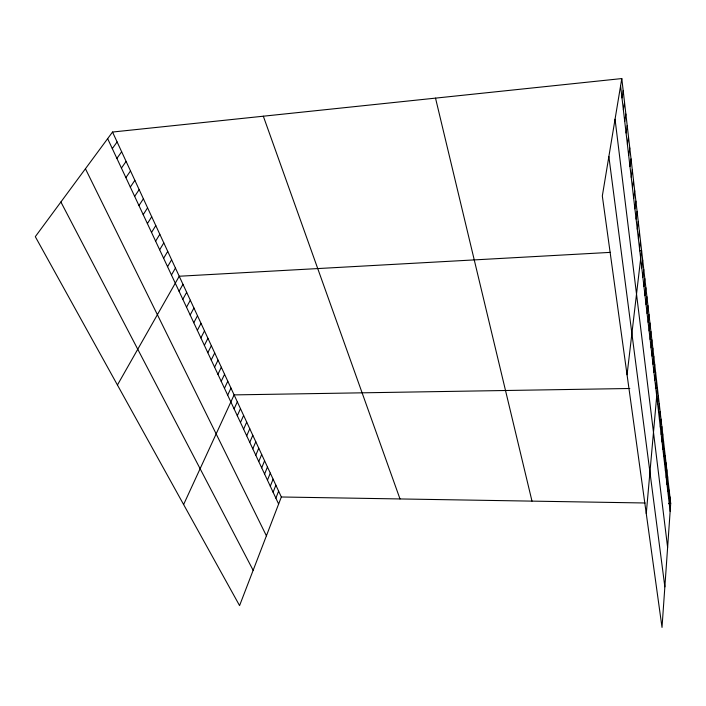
<?xml version="1.0" encoding="UTF-8"?>
<svg xmlns="http://www.w3.org/2000/svg" width="706" height="706" viewBox="0 0 706 706"><rect width="100%" height="100%" fill="white"/><g stroke="black" fill="none" stroke-linecap="round" stroke-linejoin="round"><path stroke-width="1.06" d="M669.376 504.808L669.941 496.839M621.792 78.569L670.7 503.404L662.016 627.431L602.324 195.986L621.792 78.569L112.528 132.04L35.3 236.669L239.572 605.607L281.341 496.989L112.528 132.04M667.823 491.447L668.405 483.46M668.6 498.171L669.182 490.185M667.029 484.634L667.62 476.647M665.414 470.778L666.023 462.783M666.226 477.75L666.826 469.755M664.593 463.718L665.211 455.723M662.916 449.334L663.552 441.338M663.764 456.57L664.39 448.575M662.06 442.009L662.713 434.005M661.195 434.587L661.857 426.592M659.439 419.461L660.119 411.466M660.322 427.077L660.992 419.073M658.539 411.757L659.227 403.761M657.63 403.947L658.327 395.96M646.264 513.553L657.418 388.053L655.362 388.079M655.803 388.256L656.527 380.278M653.959 372.406L654.7 364.437M654.886 380.384L655.618 372.406M653.015 364.322L653.774 356.353M652.062 356.133L652.829 348.173M651.1 347.837L651.876 339.886M650.12 339.427L650.906 331.493M649.123 330.911L649.926 322.986M648.117 322.28L648.938 314.364M647.102 313.535L647.932 305.627M646.069 304.665L646.908 296.767M645.019 295.673L645.875 287.792M643.96 286.557L644.834 278.693M642.884 277.317L643.766 269.471M641.789 267.945L642.689 260.117M627.06 374.771L641.604 250.639L639.512 250.754M639.565 248.803L640.492 241.02M638.427 239.025L639.371 231.268M637.271 229.115L638.233 221.375M636.097 219.054L637.077 211.332M634.906 208.844L635.903 201.157M633.706 198.483L634.712 190.823M632.479 187.972L633.511 180.339M631.235 177.303L632.285 169.705M629.973 166.475L631.04 158.912M628.693 155.479L629.778 147.951M627.396 144.315L628.499 136.823M626.072 132.984L627.202 125.536M624.731 121.476L625.878 114.063M623.372 109.783L624.536 102.414M621.995 97.913L623.177 90.589M275.878 498.162L278.623 491.111M273.107 492.232L275.878 485.172M270.301 486.231L273.098 479.171M267.459 480.168L270.292 473.099M264.591 474.035L267.459 466.966M261.688 467.84L264.591 460.771M258.758 461.574L261.688 454.505M255.793 455.238L258.758 448.169M252.801 448.839L255.801 441.762M249.774 442.362L252.801 435.293M246.703 435.814L249.774 428.745M243.605 429.195L246.712 422.126M240.472 422.506L243.614 415.437M237.304 415.728L240.481 408.659M234.101 408.88L237.322 401.82M183.613 504.534L234.118 394.892L629.814 388.494M227.685 395.157L230.968 388.097M224.464 388.282L227.791 381.222M221.207 381.328L224.579 374.277M217.916 374.295L221.331 367.244M214.589 367.182L218.039 360.139M211.226 359.989L214.712 352.947M207.82 352.709L211.35 345.675M204.369 345.349L207.943 338.315M200.883 337.892L204.502 330.876M197.353 330.355L201.016 323.348M193.788 322.73L197.495 315.723M190.179 315.008L193.929 308.019M186.516 307.198L190.32 300.218M182.819 299.291L186.666 292.319M179.077 291.287L182.969 284.333M117.434 385.017L179.236 276.24L610.513 252.36M171.452 274.987L175.441 268.059M167.56 266.691L171.611 259.773M163.633 258.281L167.728 251.38M159.653 249.774L163.801 242.89M155.62 241.161L159.821 234.286M151.534 232.433L155.797 225.576M147.395 223.59L151.719 216.76M143.203 214.642L147.58 207.829M138.967 205.57L143.397 198.783M134.669 196.383L139.161 189.614M130.31 187.081L134.864 180.33M125.897 177.647L130.513 170.931M121.423 168.099L126.109 161.4M116.896 158.409L121.644 151.746M112.307 148.595L117.117 141.959M281.341 496.989L645.116 502.99M668.644 503.378L670.7 503.404M60.892 201.995L253.145 570.307M85.435 168.752L266.409 535.819M107.647 138.65L278.632 504.04M263.329 116.208L400.002 498.948M435.523 98.134L531.989 501.119M608.863 156.538L664.858 586.827M615.05 119.217L667.62 547.441M620.583 85.85L670.144 511.373"/></g></svg>
